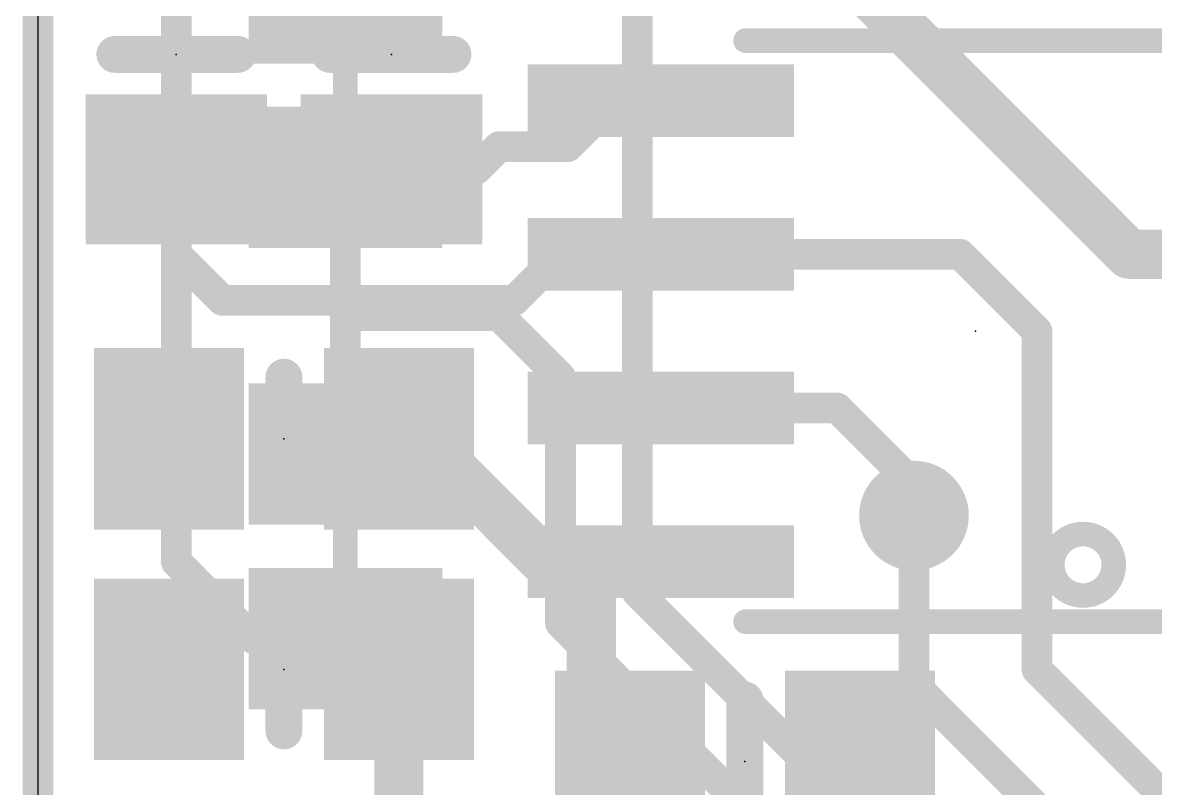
# Model space of a CAD drawing. Extents: x -10 to 28.2, y -5.3 to 30.5.
# Drawn here: x -0.13 to 9.23, y 4.86 to 11.18 of the extents above; entities that cross this region are included whole.
import ezdxf

# ---------------------------------------------------------------- set-up
doc = ezdxf.new("R2010")
doc.units = 0
for name, color, linetype in [('1', 12, 'CONTINUOUS'), ('16', 132, 'CONTINUOUS'), ('18', 110, 'CONTINUOUS'), ('20', 53, 'CONTINUOUS'), ('21', 40, 'CONTINUOUS'), ('23', 53, 'CONTINUOUS'), ('47', 253, 'CONTINUOUS')]:
    doc.layers.add(name, color=color, linetype=linetype)

# ---------------------------------------------------------------- blocks, each defined once
blk = doc.blocks.new('RECT')
blk.add_solid([(-0.5, -0.5), (0.5, -0.5), (-0.5, 0.5), (0.5, 0.5)])
blk = doc.blocks.new('ROUNDV')
at = {"const_width": 0.5}
blk.add_lwpolyline([(0, -0.25, 1), (0, 0.25, 1), (0, -0.25)], format="xyb", dxfattribs=at)

msp = doc.modelspace()

# ---------------------------------------------------------------- linework, layer by layer
at = {"layer": '1'}
for points, const_width in [([(0, 25.4), (0, 0)], 0.254), ([(9.017, 9.271), (3.0776, 15.2104)], 0.4064), ([(4.953, 11.684), (4.953, 10.735)], 0.254), ([(4.953, 10.735), (4.378, 10.16)], 0.254), ([(4.953, 10.735), (5.147, 10.541)], 0.254), ([(3.81, 10.16), (3.622, 9.972)], 0.254), ([(4.378, 10.16), (3.81, 10.16)], 0.254), ([(1.143, 9.271), (1.143, 9.972)], 0.254), ([(3.622, 9.972), (2.921, 9.972)], 0.254), ([(9.017, 9.271), (10.347, 9.271)], 0.4064), ([(1.524, 8.89), (1.143, 9.271)], 0.254), ([(4.318, 9.271), (3.937, 8.89)], 0.254), ([(5.147, 9.271), (4.318, 9.271)], 0.254), ([(7.62, 9.271), (5.147, 9.271)], 0.254), ([(8.255, 8.636), (7.62, 9.271)], 0.254), ([(3.937, 8.89), (1.524, 8.89)], 0.254), ([(8.255, 5.842), (8.255, 8.636)], 0.254), ([(5.147, 8.001), (6.604, 8.001)], 0.254), ([(7.239, 7.366), (6.604, 8.001)], 0.254), ([(2.982, 7.747), (3.175, 7.747)], 0.4064), ([(3.175, 7.747), (4.191, 6.731)], 0.4064), ([(7.239, 7.112), (7.239, 7.366)], 0.254), ([(4.191, 6.731), (4.572, 6.731)], 0.4064), ([(4.572, 6.731), (5.147, 6.731)], 0.4064), ([(4.572, 5.4), (4.572, 6.731)], 0.4064), ([(2.982, 5.842), (2.982, 4.506)], 0.4064), ([(11.43, 2.667), (8.255, 5.842)], 0.254), ([(4.892, 5.08), (4.572, 5.4)], 0.4064), ([(6.792, 5.08), (6.35, 4.638)], 0.4064)]:
    msp.add_lwpolyline(points, dxfattribs=dict(at, const_width=const_width))
for points, const_width in [([(4.9979, 10.7799, 1), (4.9081, 10.6901)], 0.127), ([(4.9979, 10.6901, 1), (4.9081, 10.7799)], 0.127), ([(4.8895, 10.735, 1), (5.0165, 10.735)], 0.127), ([(5.1021, 10.4961, 1), (5.1919, 10.5859)], 0.127), ([(3.81, 10.2235, 1), (3.81, 10.0965)], 0.127), ([(3.8549, 10.1151, 1), (3.7651, 10.2049)], 0.127), ([(4.3331, 10.2049, 1), (4.4229, 10.1151)], 0.127), ([(4.378, 10.0965, 1), (4.378, 10.2235)], 0.127), ([(1.2065, 9.972, 1), (1.0795, 9.972)], 0.127), ([(2.921, 10.0355, 1), (2.921, 9.9085)], 0.127), ([(3.5771, 10.0169, 1), (3.6669, 9.9271)], 0.127), ([(3.622, 9.9085, 1), (3.622, 10.0355)], 0.127), ([(9.017, 9.3726, 1), (9.017, 9.1694)], 0.2032), ([(1.1879, 9.3159, 1), (1.0981, 9.2261)], 0.127), ([(4.318, 9.3345, 1), (4.318, 9.2075)], 0.127), ([(4.3629, 9.2261, 1), (4.2731, 9.3159)], 0.127), ([(5.147, 9.3345, 1), (5.147, 9.2075)], 0.127), ([(5.147, 9.2075, 1), (5.147, 9.3345)], 0.127), ([(7.6649, 9.3159, 1), (7.5751, 9.2261)], 0.127), ([(7.62, 9.2075, 1), (7.62, 9.3345)], 0.127), ([(8.9452, 9.1992, 1), (9.0888, 9.3428)], 0.2032), ([(1.0795, 9.271, 1), (1.2065, 9.271)], 0.127), ([(1.524, 8.9535, 1), (1.524, 8.8265)], 0.127), ([(1.4791, 8.8451, 1), (1.5689, 8.9349)], 0.127), ([(3.8921, 8.9349, 1), (3.9819, 8.8451)], 0.127), ([(3.937, 8.8265, 1), (3.937, 8.9535)], 0.127), ([(8.3185, 8.636, 1), (8.1915, 8.636)], 0.127), ([(8.2101, 8.5911, 1), (8.2999, 8.6809)], 0.127), ([(5.147, 8.0645, 1), (5.147, 7.9375)], 0.127), ([(6.6489, 8.0459, 1), (6.5591, 7.9561)], 0.127), ([(6.604, 7.9375, 1), (6.604, 8.0645)], 0.127), ([(2.982, 7.8486, 1), (2.982, 7.6454)], 0.2032), ([(3.2468, 7.8188, 1), (3.1032, 7.6752)], 0.2032), ([(3.175, 7.6454, 1), (3.175, 7.8486)], 0.2032), ([(7.3025, 7.366, 1), (7.1755, 7.366)], 0.127), ([(7.1941, 7.3211, 1), (7.2839, 7.4109)], 0.127), ([(7.1755, 7.112, 1), (7.3025, 7.112)], 0.127), ([(4.191, 6.8326, 1), (4.191, 6.6294)], 0.2032), ([(4.572, 6.8326, 1), (4.572, 6.6294)], 0.2032), ([(4.6736, 6.731, 1), (4.4704, 6.731)], 0.2032), ([(4.572, 6.6294, 1), (4.572, 6.8326)], 0.2032), ([(5.147, 6.6294, 1), (5.147, 6.8326)], 0.2032), ([(4.1192, 6.6592, 1), (4.2628, 6.8028)], 0.2032), ([(3.0836, 5.842, 1), (2.8804, 5.842)], 0.2032), ([(8.2999, 5.8869, 1), (8.2101, 5.7971)], 0.127), ([(8.1915, 5.842, 1), (8.3185, 5.842)], 0.127), ([(4.6438, 5.4718, 1), (4.5002, 5.3282)], 0.2032), ([(4.4704, 5.4, 1), (4.6736, 5.4)], 0.2032), ([(4.8202, 5.0082, 1), (4.9638, 5.1518)], 0.2032), ([(6.8638, 5.0082, 1), (6.7202, 5.1518)], 0.2032)]:
    msp.add_lwpolyline(points, format="xyb", dxfattribs=dict(at, const_width=const_width))
at = {"layer": '16', "const_width": 0.254}
for points in [[(1.143, 6.731), (1.143, 13.335)], [(4.953, 6.477), (4.953, 11.684)], [(2.54, 8.763), (2.54, 9.906)], [(2.54, 7.62), (2.54, 8.763)], [(3.81, 8.763), (2.54, 8.763)], [(4.318, 8.255), (3.81, 8.763)], [(4.318, 6.223), (4.318, 8.255)], [(7.239, 5.715), (7.239, 7.112)], [(1.778, 6.096), (1.143, 6.731)], [(8.89, 2.54), (4.953, 6.477)], [(6.35, 4.191), (4.318, 6.223)], [(1.778, 6.096), (2.54, 6.096)], [(8.89, 4.064), (7.239, 5.715)]]:
    msp.add_lwpolyline(points, dxfattribs=at)
at = {"layer": '16', "const_width": 0.127}
for points in [[(2.6035, 9.906, 1), (2.4765, 9.906)], [(2.6035, 8.763, 1), (2.4765, 8.763)], [(2.54, 8.8265, 1), (2.54, 8.6995)], [(2.4765, 8.763, 1), (2.6035, 8.763)], [(3.8549, 8.8079, 1), (3.7651, 8.7181)], [(3.81, 8.6995, 1), (3.81, 8.8265)], [(4.3815, 8.255, 1), (4.2545, 8.255)], [(4.2731, 8.2101, 1), (4.3629, 8.2999)], [(2.4765, 7.62, 1), (2.6035, 7.62)], [(7.3025, 7.112, 1), (7.1755, 7.112)], [(1.1879, 6.7759, 1), (1.0981, 6.6861)], [(1.0795, 6.731, 1), (1.2065, 6.731)], [(4.9979, 6.5219, 1), (4.9081, 6.4321)], [(4.8895, 6.477, 1), (5.0165, 6.477)], [(4.3629, 6.2679, 1), (4.2731, 6.1781)], [(4.2545, 6.223, 1), (4.3815, 6.223)], [(1.778, 6.1595, 1), (1.778, 6.0325)], [(1.7331, 6.0511, 1), (1.8229, 6.1409)], [(2.54, 6.0325, 1), (2.54, 6.1595)], [(7.2839, 5.7599, 1), (7.1941, 5.6701)], [(7.1755, 5.715, 1), (7.3025, 5.715)]]:
    msp.add_lwpolyline(points, format="xyb", dxfattribs=at)
at = {"layer": '20'}
msp.add_line((0, 2.54), (0, 22.86), dxfattribs=at)
at = {"layer": '21'}
for points, const_width in [([(1.651, 10.922), (0.635, 10.922)], 0.3048), ([(2.413, 10.922), (3.429, 10.922)], 0.3048), ([(5.847, 11.036), (9.647, 11.036)], 0.2032), ([(2.032, 7.239), (2.032, 8.255)], 0.3048), ([(2.032, 5.334), (2.032, 6.35)], 0.3048), ([(9.647, 6.236), (5.847, 6.236)], 0.2032), ([(5.842, 4.572), (5.842, 5.588)], 0.3048)]:
    msp.add_lwpolyline(points, dxfattribs=dict(at, const_width=const_width))
for points, const_width in [([(0.635, 10.9982, 1), (0.635, 10.8458)], 0.1524), ([(1.651, 10.8458, 1), (1.651, 10.9982)], 0.1524), ([(2.413, 10.9982, 1), (2.413, 10.8458)], 0.1524), ([(3.429, 10.8458, 1), (3.429, 10.9982)], 0.1524), ([(5.847, 11.0868, 1), (5.847, 10.9852)], 0.1016), ([(2.1082, 8.255, 1), (1.9558, 8.255)], 0.1524), ([(1.9558, 7.239, 1), (2.1082, 7.239)], 0.1524), ([(8.636, 6.4516, 1), (8.636, 6.9596, 1), (8.636, 6.4516)], 0.2032), ([(2.1082, 6.35, 1), (1.9558, 6.35)], 0.1524), ([(5.847, 6.2868, 1), (5.847, 6.1852)], 0.1016), ([(5.9182, 5.588, 1), (5.7658, 5.588)], 0.1524), ([(1.9558, 5.334, 1), (2.1082, 5.334)], 0.1524)]:
    msp.add_lwpolyline(points, format="xyb", dxfattribs=dict(at, const_width=const_width))
at = {"layer": '23'}
for p in [(1.143, 10.922), (2.921, 10.922), (7.747, 8.636), (2.032, 7.747), (2.032, 5.842), (5.842, 5.08)]:
    msp.add_point(p, dxfattribs=at)
at = {"layer": '47', "const_width": 0.13}
msp.add_lwpolyline([(0, 7.62), (0, 30.144)], dxfattribs=at)
at = {"layer": '47', "const_width": 0.065}
msp.add_lwpolyline([(-0.0325, 7.62, 1), (0.0325, 7.62)], format="xyb", dxfattribs=at)

# ---------------------------------------------------------------- block references
at = {"layer": '1'}
for p, xscale, yscale, rotation in [((5.147, 10.541), 0.6, 2.2, 90), ((1.143, 9.972), 1.24, 1.5, 270), ((2.921, 9.972), 1.24, 1.5, 90), ((5.147, 9.271), 0.6, 2.2, 90), ((1.082, 7.747), 1.24, 1.5, 180), ((2.982, 7.747), 1.24, 1.5, 180), ((5.147, 8.001), 0.6, 2.2, 90), ((5.147, 6.731), 0.6, 2.2, 90), ((1.082, 5.842), 1.24, 1.5, 180), ((2.982, 5.842), 1.24, 1.5, 180), ((4.892, 5.08), 1.24, 1.5, 180), ((6.792, 5.08), 1.24, 1.5, 180)]:
    msp.add_blockref('RECT', p, dxfattribs=dict(at, xscale=xscale, yscale=yscale, rotation=rotation))
at = {"layer": '16'}
for p, xscale, yscale, rotation in [((2.54, 11.43), 1.1684, 1.6002, 270), ((2.54, 10.668), 0.635, 0.2032, 270), ((2.54, 9.906), 1.1684, 1.6002, 270), ((2.54, 7.62), 1.1684, 1.6002, 90), ((2.54, 6.858), 0.635, 0.2032, 90), ((2.54, 6.096), 1.1684, 1.6002, 90)]:
    msp.add_blockref('RECT', p, dxfattribs=dict(at, xscale=xscale, yscale=yscale, rotation=rotation))
at = {"layer": '18', "xscale": 0.9064, "yscale": 0.9064}
msp.add_blockref('ROUNDV', (7.239, 7.112), dxfattribs=at)
msp.add_blockref('ROUNDV', (7.239, 7.112), dxfattribs=at)

doc.saveas('drawing.dxf')
